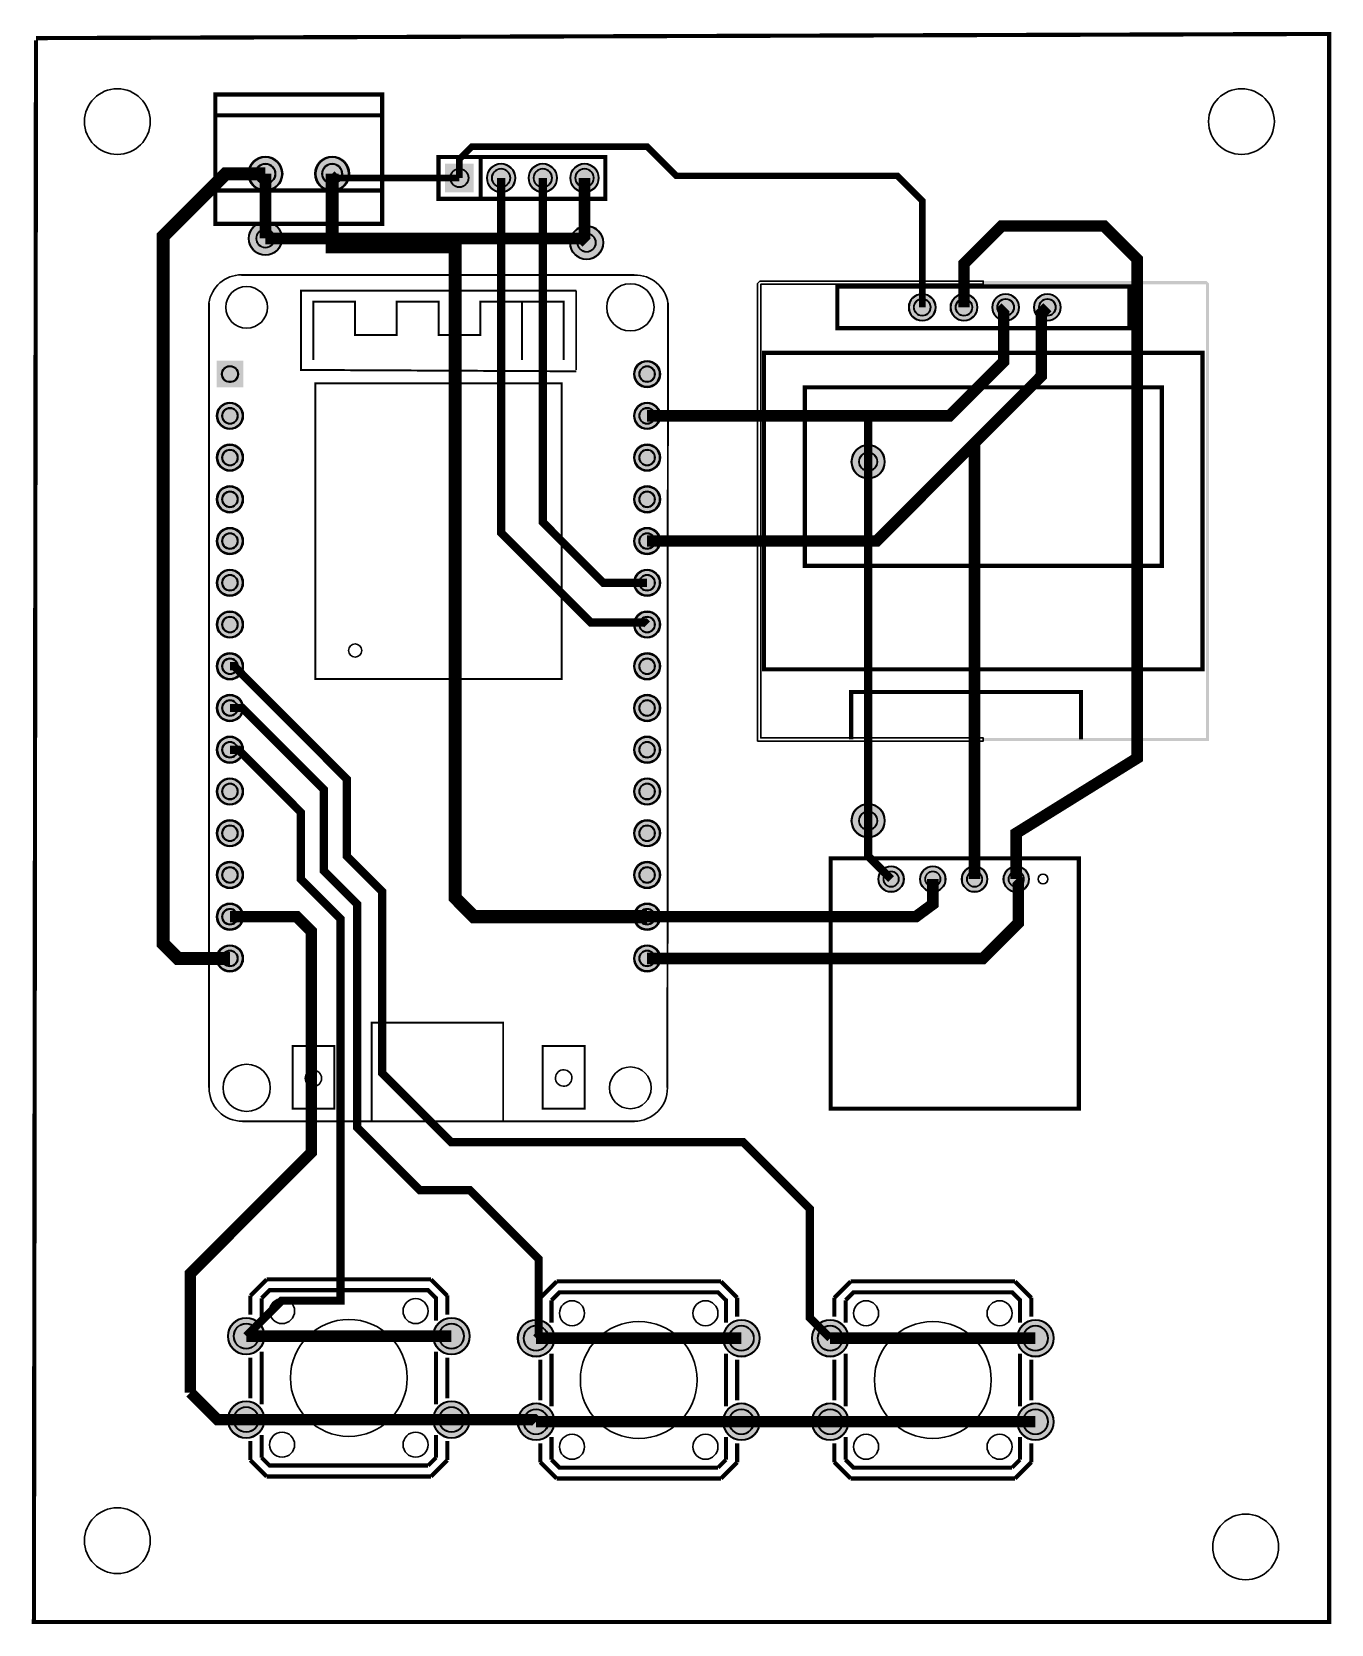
# Model space of a CAD drawing. Header units: millimetres. Extents: x -2.7 to 76.5, y 5.1 to 102.
import ezdxf

# ---------------------------------------------------------------- set-up
doc = ezdxf.new("R2010")
doc.units = ezdxf.units.MM
for name, color, linetype, true_color in [('BoardOutLine', 7, 'Continuous', 0xff00ff), ('BottomLayer', 7, 'Continuous', 0x0000ff), ('BottomSilkLayer', 7, 'Continuous', 0x66cc33), ('BottomSolderMaskLayer', 7, 'Continuous', 0xaa00ff), ('Document', 7, 'Continuous', 0xffffff), ('Multi-Layer', 7, 'Continuous', 0xc0c0c0), ('TopLayer', 7, 'Continuous', 0xff0000), ('TopSilkLayer', 7, 'Continuous', 0xffcc00), ('TopSolderMaskLayer', 7, 'Continuous', 0x800080)]:
    doc.layers.add(name, color=color, linetype=linetype, true_color=true_color)

msp = doc.modelspace()

# ---------------------------------------------------------------- hatches: boundary and pattern name
at = {"layer": 'BottomSolderMaskLayer'}
for points in [[(10.506, 93.345, 1), (12.608, 93.345, 1)], [(14.57, 93.345, 1), (16.672, 93.345, 1)], [(22.493, 93.967), (24.243, 93.967), (24.243, 92.216), (22.493, 92.216)], [(25.033, 93.091, 1), (26.783, 93.091, 1)], [(27.573, 93.091, 1), (29.323, 93.091, 1)], [(30.113, 93.091, 1), (31.863, 93.091, 1)], [(10.532, 89.408, 1), (12.582, 89.408, 1)], [(30.09, 89.154, 1), (32.14, 89.154, 1)], [(50.727, 85.217, 1), (52.378, 85.217, 1)], [(53.267, 85.217, 1), (54.918, 85.217, 1)], [(55.807, 85.217, 1), (57.458, 85.217, 1)], [(58.347, 85.217, 1), (59.998, 85.217, 1)], [(8.585, 81.966), (10.211, 81.966), (10.211, 80.341), (8.585, 80.341)], [(33.985, 81.153, 1), (35.611, 81.153, 1)], [(8.585, 78.613, 1), (10.211, 78.613, 1)], [(33.985, 78.613, 1), (35.611, 78.613, 1)], [(8.585, 76.073, 1), (10.211, 76.073, 1)], [(33.985, 76.073, 1), (35.611, 76.073, 1)], [(47.235, 75.819, 1), (49.285, 75.819, 1)], [(8.585, 73.533, 1), (10.211, 73.533, 1)], [(33.985, 73.533, 1), (35.611, 73.533, 1)], [(8.585, 70.993, 1), (10.211, 70.993, 1)], [(33.985, 70.993, 1), (35.611, 70.993, 1)], [(8.585, 68.453, 1), (10.211, 68.453, 1)], [(33.985, 68.453, 1), (35.611, 68.453, 1)], [(8.585, 65.913, 1), (10.211, 65.913, 1)], [(33.985, 65.913, 1), (35.611, 65.913, 1)], [(8.585, 63.373, 1), (10.211, 63.373, 1)], [(33.985, 63.373, 1), (35.611, 63.373, 1)], [(8.585, 60.833, 1), (10.211, 60.833, 1)], [(33.985, 60.833, 1), (35.611, 60.833, 1)], [(8.585, 58.293, 1), (10.211, 58.293, 1)], [(33.985, 58.293, 1), (35.611, 58.293, 1)], [(8.585, 55.753, 1), (10.211, 55.753, 1)], [(33.985, 55.753, 1), (35.611, 55.753, 1)], [(47.235, 53.975, 1), (49.285, 53.975, 1)], [(8.585, 53.213, 1), (10.211, 53.213, 1)], [(33.985, 53.213, 1), (35.611, 53.213, 1)], [(8.585, 50.673, 1), (10.211, 50.673, 1)], [(33.985, 50.673, 1), (35.611, 50.673, 1)], [(48.87, 50.419, 1), (50.445, 50.419, 1)], [(51.41, 50.419, 1), (52.985, 50.419, 1)], [(53.95, 50.419, 1), (55.525, 50.419, 1)], [(56.49, 50.419, 1), (58.065, 50.419, 1)], [(8.585, 48.133, 1), (10.211, 48.133, 1)], [(33.985, 48.133, 1), (35.611, 48.133, 1)], [(8.585, 45.593, 1), (10.211, 45.593, 1)], [(33.985, 45.593, 1), (35.611, 45.593, 1)], [(9.261, 22.606, 1), (11.511, 22.606, 1)], [(21.763, 22.606, 1), (24.013, 22.606, 1)], [(26.914, 22.479, 1), (29.165, 22.479, 1)], [(39.416, 22.479, 1), (41.666, 22.479, 1)], [(44.821, 22.479, 1), (47.072, 22.479, 1)], [(57.323, 22.479, 1), (59.573, 22.479, 1)], [(9.261, 17.526, 1), (11.511, 17.526, 1)], [(21.763, 17.526, 1), (24.013, 17.526, 1)], [(26.914, 17.399, 1), (29.165, 17.399, 1)], [(39.416, 17.399, 1), (41.666, 17.399, 1)], [(44.821, 17.399, 1), (47.072, 17.399, 1)], [(57.323, 17.399, 1), (59.573, 17.399, 1)]]:
    msp.add_hatch(color=256, dxfattribs=at).paths.add_polyline_path(points)
at = {"layer": 'Document'}
msp.add_hatch(color=256, dxfattribs=at).paths.add_polyline_path([(69.022, 86.667), (69.022, 58.817), (55.272, 58.817), (55.272, 59.017), (68.822, 59.017), (68.822, 86.617), (55.272, 86.617), (55.272, 86.817), (68.872, 86.817), (69.022, 86.667), (69.022, 86.667)])
at = {"layer": 'Multi-Layer'}
for points in [[(10.557, 93.345, 1), (12.557, 93.345, 1)], [(14.621, 93.345, 1), (16.621, 93.345, 1)], [(22.518, 93.941), (24.218, 93.941), (24.218, 92.241), (22.518, 92.241)], [(25.058, 93.091, 1), (26.758, 93.091, 1)], [(27.598, 93.091, 1), (29.298, 93.091, 1)], [(30.138, 93.091, 1), (31.838, 93.091, 1)], [(50.752, 85.217, 1), (52.352, 85.217, 1)], [(53.292, 85.217, 1), (54.892, 85.217, 1)], [(55.832, 85.217, 1), (57.432, 85.217, 1)], [(58.372, 85.217, 1), (59.972, 85.217, 1)], [(8.636, 81.915), (10.16, 81.915), (10.16, 80.391), (8.636, 80.391)], [(34.036, 81.153, 1), (35.56, 81.153, 1)], [(8.636, 78.613, 1), (10.16, 78.613, 1)], [(34.036, 78.613, 1), (35.56, 78.613, 1)], [(8.636, 76.073, 1), (10.16, 76.073, 1)], [(34.036, 76.073, 1), (35.56, 76.073, 1)], [(8.636, 73.533, 1), (10.16, 73.533, 1)], [(34.036, 73.533, 1), (35.56, 73.533, 1)], [(8.636, 70.993, 1), (10.16, 70.993, 1)], [(34.036, 70.993, 1), (35.56, 70.993, 1)], [(8.636, 68.453, 1), (10.16, 68.453, 1)], [(34.036, 68.453, 1), (35.56, 68.453, 1)], [(8.636, 65.913, 1), (10.16, 65.913, 1)], [(34.036, 65.913, 1), (35.56, 65.913, 1)], [(8.636, 63.373, 1), (10.16, 63.373, 1)], [(34.036, 63.373, 1), (35.56, 63.373, 1)], [(8.636, 60.833, 1), (10.16, 60.833, 1)], [(34.036, 60.833, 1), (35.56, 60.833, 1)], [(8.636, 58.293, 1), (10.16, 58.293, 1)], [(34.036, 58.293, 1), (35.56, 58.293, 1)], [(8.636, 55.753, 1), (10.16, 55.753, 1)], [(34.036, 55.753, 1), (35.56, 55.753, 1)], [(8.636, 53.213, 1), (10.16, 53.213, 1)], [(34.036, 53.213, 1), (35.56, 53.213, 1)], [(8.636, 50.673, 1), (10.16, 50.673, 1)], [(34.036, 50.673, 1), (35.56, 50.673, 1)], [(48.895, 50.419, 1), (50.419, 50.419, 1)], [(51.435, 50.419, 1), (52.959, 50.419, 1)], [(53.975, 50.419, 1), (55.499, 50.419, 1)], [(56.515, 50.419, 1), (58.039, 50.419, 1)], [(8.636, 48.133, 1), (10.16, 48.133, 1)], [(34.036, 48.133, 1), (35.56, 48.133, 1)], [(8.636, 45.593, 1), (10.16, 45.593, 1)], [(34.036, 45.593, 1), (35.56, 45.593, 1)], [(9.286, 22.606, 1), (11.486, 22.606, 1)], [(21.788, 22.606, 1), (23.988, 22.606, 1)], [(26.939, 22.479, 1), (29.139, 22.479, 1)], [(39.441, 22.479, 1), (41.641, 22.479, 1)], [(44.846, 22.479, 1), (47.046, 22.479, 1)], [(57.348, 22.479, 1), (59.548, 22.479, 1)], [(9.286, 17.526, 1), (11.486, 17.526, 1)], [(21.788, 17.526, 1), (23.988, 17.526, 1)], [(26.939, 17.399, 1), (29.139, 17.399, 1)], [(39.441, 17.399, 1), (41.641, 17.399, 1)], [(44.846, 17.399, 1), (47.046, 17.399, 1)], [(57.348, 17.399, 1), (59.548, 17.399, 1)]]:
    msp.add_hatch(color=256, dxfattribs=at).paths.add_polyline_path(points)
at = {"layer": 'TopSolderMaskLayer'}
for points in [[(10.506, 93.345, 1), (12.608, 93.345, 1)], [(14.57, 93.345, 1), (16.672, 93.345, 1)], [(22.493, 93.967), (24.243, 93.967), (24.243, 92.216), (22.493, 92.216)], [(25.033, 93.091, 1), (26.783, 93.091, 1)], [(27.573, 93.091, 1), (29.323, 93.091, 1)], [(30.113, 93.091, 1), (31.863, 93.091, 1)], [(10.532, 89.408, 1), (12.582, 89.408, 1)], [(30.09, 89.154, 1), (32.14, 89.154, 1)], [(50.727, 85.217, 1), (52.378, 85.217, 1)], [(53.267, 85.217, 1), (54.918, 85.217, 1)], [(55.807, 85.217, 1), (57.458, 85.217, 1)], [(58.347, 85.217, 1), (59.998, 85.217, 1)], [(8.585, 81.966), (10.211, 81.966), (10.211, 80.341), (8.585, 80.341)], [(33.985, 81.153, 1), (35.611, 81.153, 1)], [(8.585, 78.613, 1), (10.211, 78.613, 1)], [(33.985, 78.613, 1), (35.611, 78.613, 1)], [(8.585, 76.073, 1), (10.211, 76.073, 1)], [(33.985, 76.073, 1), (35.611, 76.073, 1)], [(47.235, 75.819, 1), (49.285, 75.819, 1)], [(8.585, 73.533, 1), (10.211, 73.533, 1)], [(33.985, 73.533, 1), (35.611, 73.533, 1)], [(8.585, 70.993, 1), (10.211, 70.993, 1)], [(33.985, 70.993, 1), (35.611, 70.993, 1)], [(8.585, 68.453, 1), (10.211, 68.453, 1)], [(33.985, 68.453, 1), (35.611, 68.453, 1)], [(8.585, 65.913, 1), (10.211, 65.913, 1)], [(33.985, 65.913, 1), (35.611, 65.913, 1)], [(8.585, 63.373, 1), (10.211, 63.373, 1)], [(33.985, 63.373, 1), (35.611, 63.373, 1)], [(8.585, 60.833, 1), (10.211, 60.833, 1)], [(33.985, 60.833, 1), (35.611, 60.833, 1)], [(8.585, 58.293, 1), (10.211, 58.293, 1)], [(33.985, 58.293, 1), (35.611, 58.293, 1)], [(8.585, 55.753, 1), (10.211, 55.753, 1)], [(33.985, 55.753, 1), (35.611, 55.753, 1)], [(47.235, 53.975, 1), (49.285, 53.975, 1)], [(8.585, 53.213, 1), (10.211, 53.213, 1)], [(33.985, 53.213, 1), (35.611, 53.213, 1)], [(8.585, 50.673, 1), (10.211, 50.673, 1)], [(33.985, 50.673, 1), (35.611, 50.673, 1)], [(48.87, 50.419, 1), (50.445, 50.419, 1)], [(51.41, 50.419, 1), (52.985, 50.419, 1)], [(53.95, 50.419, 1), (55.525, 50.419, 1)], [(56.49, 50.419, 1), (58.065, 50.419, 1)], [(8.585, 48.133, 1), (10.211, 48.133, 1)], [(33.985, 48.133, 1), (35.611, 48.133, 1)], [(8.585, 45.593, 1), (10.211, 45.593, 1)], [(33.985, 45.593, 1), (35.611, 45.593, 1)], [(9.261, 22.606, 1), (11.511, 22.606, 1)], [(21.763, 22.606, 1), (24.013, 22.606, 1)], [(26.914, 22.479, 1), (29.165, 22.479, 1)], [(39.416, 22.479, 1), (41.666, 22.479, 1)], [(44.821, 22.479, 1), (47.072, 22.479, 1)], [(57.323, 22.479, 1), (59.573, 22.479, 1)], [(9.261, 17.526, 1), (11.511, 17.526, 1)], [(21.763, 17.526, 1), (24.013, 17.526, 1)], [(26.914, 17.399, 1), (29.165, 17.399, 1)], [(39.416, 17.399, 1), (41.666, 17.399, 1)], [(44.821, 17.399, 1), (47.072, 17.399, 1)], [(57.323, 17.399, 1), (59.573, 17.399, 1)]]:
    msp.add_hatch(color=256, dxfattribs=at).paths.add_polyline_path(points)

# ---------------------------------------------------------------- linework, layer by layer
at = {"layer": 'BoardOutLine', "const_width": 0.254}
msp.add_lwpolyline([(-2.413, 101.6), (76.327, 101.854), (76.327, 101.727), (76.327, 5.207), (-2.54, 5.207), (-2.413, 101.473)], dxfattribs=at)
at = {"layer": 'BottomLayer'}
for points, const_width in [([(51.552, 85.217), (51.552, 91.704), (50.038, 93.218), (36.576, 93.218), (34.798, 94.996), (24.13, 94.996), (23.368, 94.234), (23.368, 93.091)], 0.4), ([(11.557, 93.345), (9.144, 93.345), (5.334, 89.535), (5.334, 46.482), (6.223, 45.593), (9.398, 45.593)], 0.8), ([(11.557, 93.345), (11.557, 89.408)], 0.7), ([(15.621, 93.345), (15.621, 88.9), (23.114, 88.9), (23.114, 49.276), (24.257, 48.133), (34.798, 48.133)], 0.8), ([(15.621, 93.345), (15.875, 93.091), (23.368, 93.091)], 0.4), ([(25.908, 93.091), (25.908, 71.501), (31.369, 66.04), (34.671, 66.04), (34.798, 65.913)], 0.5), ([(28.448, 93.091), (28.448, 72.136), (32.131, 68.453), (34.798, 68.453)], 0.5), ([(30.988, 93.091), (30.988, 89.281), (31.115, 89.154)], 0.7), ([(54.092, 85.217), (54.092, 87.874), (56.388, 90.17), (62.611, 90.17), (64.643, 88.138), (64.643, 57.785), (57.277, 53.213), (57.277, 50.419)], 0.7), ([(34.798, 78.613), (53.213, 78.613), (56.515, 81.915), (56.515, 85.1), (56.632, 85.217)], 0.7), ([(34.798, 70.993), (48.768, 70.993), (58.801, 81.026), (58.801, 84.846), (59.172, 85.217)], 0.7), ([(48.26, 75.819), (48.26, 78.613)], 0.5), ([(54.737, 50.419), (54.737, 77.003)], 0.7), ([(9.398, 63.373), (9.652, 63.373), (16.51, 56.515), (16.51, 51.816), (18.669, 49.657), (18.669, 38.608), (22.86, 34.417), (40.64, 34.417), (44.704, 30.353), (44.704, 23.721), (45.946, 22.479)], 0.5), ([(9.398, 60.833), (10.16, 60.833), (15.113, 55.88), (15.113, 50.927), (17.145, 48.895), (17.145, 35.306), (20.955, 31.496), (24.003, 31.496), (28.194, 27.305), (28.194, 22.634), (28.039, 22.479)], 0.5), ([(9.398, 58.293), (9.906, 58.293), (13.716, 54.483), (13.716, 50.419), (16.129, 48.006), (16.129, 24.765), (12.545, 24.765), (10.386, 22.606)], 0.5), ([(48.26, 53.975), (48.26, 51.816), (49.657, 50.419)], 0.5), ([(34.798, 48.133), (51.166, 48.133), (52.197, 48.895), (52.197, 50.419)], 0.7), ([(34.798, 45.593), (55.245, 45.593), (57.404, 47.752), (57.404, 50.292), (57.277, 50.419)], 0.7), ([(9.398, 48.133), (13.462, 48.133), (14.351, 47.244), (14.351, 33.782), (6.985, 26.416), (6.985, 19.177)], 0.7), ([(22.888, 22.606), (10.386, 22.606)], 0.7), ([(40.541, 22.479), (28.039, 22.479)], 0.7), ([(58.448, 22.479), (45.946, 22.479)], 0.7), ([(10.386, 17.526), (8.636, 17.526), (6.985, 19.177)], 0.7), ([(10.386, 17.526), (22.888, 17.526)], 0.7), ([(22.888, 17.526), (27.912, 17.526), (28.039, 17.399)], 0.7), ([(28.039, 17.399), (40.541, 17.399)], 0.7), ([(40.541, 17.399), (45.946, 17.399)], 0.7), ([(45.946, 17.399), (58.448, 17.399)], 0.7)]:
    msp.add_lwpolyline(points, dxfattribs=dict(at, const_width=const_width))
at = {"layer": 'BottomSilkLayer'}
msp.add_circle((58.907, 50.427), 0.302, dxfattribs=at)
at = {"layer": 'BottomSolderMaskLayer'}
for points in [[(51.555, 85.733), (51.55, 85.733)], [(54.095, 85.733), (54.09, 85.733)], [(56.635, 85.733), (56.63, 85.733)], [(59.175, 85.733), (59.17, 85.733)], [(51.555, 84.701), (51.55, 84.701)], [(54.095, 84.701), (54.09, 84.701)], [(56.635, 84.701), (56.63, 84.701)], [(59.175, 84.701), (59.17, 84.701)], [(9.422, 81.641), (9.373, 81.641)], [(9.422, 80.666), (9.373, 80.666)]]:
    msp.add_lwpolyline(points, close=True, dxfattribs=at)
for centre, radius in [((11.557, 93.345), 1.051), ((15.621, 93.345), 1.051), ((11.557, 93.345), 0.62), ((15.621, 93.345), 0.62), ((23.368, 93.091), 0.566), ((25.908, 93.091), 0.875), ((25.908, 93.091), 0.566), ((28.448, 93.091), 0.875), ((28.448, 93.091), 0.566), ((30.988, 93.091), 0.875), ((30.988, 93.091), 0.566), ((11.557, 89.408), 1.025), ((31.115, 89.154), 1.025), ((11.557, 89.408), 0.564), ((31.115, 89.154), 0.564), ((51.552, 85.217), 0.825), ((54.092, 85.217), 0.825), ((56.632, 85.217), 0.825), ((59.172, 85.217), 0.825), ((34.798, 81.153), 0.813), ((34.798, 81.153), 0.488), ((9.398, 78.613), 0.813), ((9.398, 78.613), 0.488), ((34.798, 78.613), 0.813), ((34.798, 78.613), 0.488), ((9.398, 76.073), 0.813), ((9.398, 76.073), 0.488), ((34.798, 76.073), 0.813), ((34.798, 76.073), 0.488), ((48.26, 75.819), 1.025), ((48.26, 75.819), 0.564), ((9.398, 73.533), 0.813), ((9.398, 73.533), 0.488), ((34.798, 73.533), 0.813), ((34.798, 73.533), 0.488), ((9.398, 70.993), 0.813), ((34.798, 70.993), 0.813), ((9.398, 70.993), 0.488), ((34.798, 70.993), 0.488), ((9.398, 68.453), 0.813), ((9.398, 68.453), 0.488), ((34.798, 68.453), 0.813), ((34.798, 68.453), 0.488), ((9.398, 65.913), 0.813), ((9.398, 65.913), 0.488), ((34.798, 65.913), 0.813), ((34.798, 65.913), 0.488), ((9.398, 63.373), 0.813), ((34.798, 63.373), 0.813), ((9.398, 63.373), 0.488), ((34.798, 63.373), 0.488), ((9.398, 60.833), 0.813), ((9.398, 60.833), 0.488), ((34.798, 60.833), 0.813), ((34.798, 60.833), 0.488), ((9.398, 58.293), 0.813), ((9.398, 58.293), 0.488), ((34.798, 58.293), 0.813), ((34.798, 58.293), 0.488), ((9.398, 55.753), 0.813), ((9.398, 55.753), 0.488), ((34.798, 55.753), 0.813), ((34.798, 55.753), 0.488), ((48.26, 53.975), 1.025), ((48.26, 53.975), 0.564), ((9.398, 53.213), 0.813), ((9.398, 53.213), 0.488), ((34.798, 53.213), 0.813), ((34.798, 53.213), 0.488), ((9.398, 50.673), 0.813), ((34.798, 50.673), 0.813), ((9.398, 50.673), 0.488), ((34.798, 50.673), 0.488), ((49.657, 50.419), 0.787), ((49.657, 50.419), 0.472), ((52.197, 50.419), 0.787), ((52.197, 50.419), 0.472), ((54.737, 50.419), 0.787), ((54.737, 50.419), 0.472), ((57.277, 50.419), 0.787), ((57.277, 50.419), 0.472), ((9.398, 48.133), 0.813), ((9.398, 48.133), 0.488), ((34.798, 48.133), 0.813), ((34.798, 48.133), 0.488), ((9.398, 45.593), 0.813), ((9.398, 45.593), 0.488), ((34.798, 45.593), 0.813), ((34.798, 45.593), 0.488), ((10.386, 22.606), 1.125), ((10.386, 22.606), 0.767), ((22.888, 22.606), 1.125), ((22.888, 22.606), 0.767), ((28.039, 22.479), 1.125), ((40.541, 22.479), 1.125), ((45.946, 22.479), 1.125), ((58.448, 22.479), 1.125), ((28.039, 22.479), 0.767), ((40.541, 22.479), 0.767), ((45.946, 22.479), 0.767), ((58.448, 22.479), 0.767), ((10.386, 17.526), 1.125), ((22.888, 17.526), 1.125), ((28.039, 17.399), 1.125), ((40.541, 17.399), 1.125), ((45.946, 17.399), 1.125), ((58.448, 17.399), 1.125), ((10.386, 17.526), 0.767), ((22.888, 17.526), 0.767), ((28.039, 17.399), 0.767), ((40.541, 17.399), 0.767), ((45.946, 17.399), 0.767), ((58.448, 17.399), 0.767)]:
    msp.add_circle(centre, radius, dxfattribs=at)
for centre, radius, start, end in [((51.55, 85.217), 0.516, 90, 270), ((51.555, 85.217), 0.516, 270, 90), ((54.09, 85.217), 0.516, 90, 270), ((54.095, 85.217), 0.516, 270, 90), ((56.63, 85.217), 0.516, 90, 270), ((56.635, 85.217), 0.516, 270, 90), ((59.17, 85.217), 0.516, 90, 270), ((59.175, 85.217), 0.516, 270, 90), ((9.373, 81.153), 0.488, 90, 270), ((9.422, 81.153), 0.488, 270, 90)]:
    msp.add_arc(centre, radius, start, end, dxfattribs=at)
at = {"layer": 'Document'}
msp.add_lwpolyline([(41.522, 86.667), (41.522, 58.817), (55.272, 58.817), (55.272, 59.017), (41.722, 59.017), (41.722, 86.617), (55.272, 86.617), (55.272, 86.817), (41.672, 86.817), (41.522, 86.667), (41.522, 86.667)], close=True, dxfattribs=at)
at = {"layer": 'Document', "const_width": 0.254}
for points in [[(41.922, 82.447), (68.622, 82.447), (68.622, 63.187), (41.922, 63.187), (41.922, 82.447)], [(44.402, 80.347), (66.142, 80.347), (66.142, 69.482), (44.402, 69.482), (44.402, 80.347)]]:
    msp.add_lwpolyline(points, close=True, dxfattribs=at)
msp.add_lwpolyline([(47.222, 58.917), (47.222, 61.807), (61.222, 61.807), (61.222, 58.917)], dxfattribs=at)
at = {"layer": 'Multi-Layer'}
for points in [[(51.555, 85.717), (51.55, 85.717)], [(54.095, 85.717), (54.09, 85.717)], [(56.635, 85.717), (56.63, 85.717)], [(59.175, 85.717), (59.17, 85.717)], [(51.555, 84.717), (51.55, 84.717)], [(54.095, 84.717), (54.09, 84.717)], [(56.635, 84.717), (56.63, 84.717)], [(59.175, 84.717), (59.17, 84.717)], [(9.421, 81.611), (9.375, 81.611)], [(9.421, 80.696), (9.375, 80.696)]]:
    msp.add_lwpolyline(points, close=True, dxfattribs=at)
for centre, radius in [((2.54, 96.52), 2), ((70.993, 96.52), 2), ((11.557, 93.345), 1), ((15.621, 93.345), 1), ((11.557, 93.345), 0.59), ((15.621, 93.345), 0.59), ((23.368, 93.091), 0.55), ((25.908, 93.091), 0.85), ((25.908, 93.091), 0.55), ((28.448, 93.091), 0.85), ((28.448, 93.091), 0.55), ((30.988, 93.091), 0.85), ((30.988, 93.091), 0.55), ((11.557, 89.408), 1), ((31.115, 89.154), 1), ((11.557, 89.408), 0.55), ((31.115, 89.154), 0.55), ((51.552, 85.217), 0.8), ((54.092, 85.217), 0.8), ((56.632, 85.217), 0.8), ((59.172, 85.217), 0.8), ((34.798, 81.153), 0.762), ((34.798, 81.153), 0.457), ((9.398, 78.613), 0.762), ((9.398, 78.613), 0.457), ((34.798, 78.613), 0.762), ((34.798, 78.613), 0.457), ((9.398, 76.073), 0.762), ((34.798, 76.073), 0.762), ((48.26, 75.819), 1), ((9.398, 76.073), 0.457), ((34.798, 76.073), 0.457), ((48.26, 75.819), 0.55), ((9.398, 73.533), 0.762), ((9.398, 73.533), 0.457), ((34.798, 73.533), 0.762), ((34.798, 73.533), 0.457), ((9.398, 70.993), 0.762), ((34.798, 70.993), 0.762), ((9.398, 70.993), 0.457), ((34.798, 70.993), 0.457), ((9.398, 68.453), 0.762), ((9.398, 68.453), 0.457), ((34.798, 68.453), 0.762), ((34.798, 68.453), 0.457), ((9.398, 65.913), 0.762), ((9.398, 65.913), 0.457), ((34.798, 65.913), 0.762), ((34.798, 65.913), 0.457), ((9.398, 63.373), 0.762), ((34.798, 63.373), 0.762), ((9.398, 63.373), 0.457), ((34.798, 63.373), 0.457), ((9.398, 60.833), 0.762), ((9.398, 60.833), 0.457), ((34.798, 60.833), 0.762), ((34.798, 60.833), 0.457), ((9.398, 58.293), 0.762), ((9.398, 58.293), 0.457), ((34.798, 58.293), 0.762), ((34.798, 58.293), 0.457), ((9.398, 55.753), 0.762), ((9.398, 55.753), 0.457), ((34.798, 55.753), 0.762), ((34.798, 55.753), 0.457), ((48.26, 53.975), 1), ((48.26, 53.975), 0.55), ((9.398, 53.213), 0.762), ((9.398, 53.213), 0.457), ((34.798, 53.213), 0.762), ((34.798, 53.213), 0.457), ((9.398, 50.673), 0.762), ((34.798, 50.673), 0.762), ((9.398, 50.673), 0.457), ((34.798, 50.673), 0.457), ((49.657, 50.419), 0.762), ((49.657, 50.419), 0.457), ((52.197, 50.419), 0.762), ((52.197, 50.419), 0.457), ((54.737, 50.419), 0.762), ((54.737, 50.419), 0.457), ((57.277, 50.419), 0.762), ((57.277, 50.419), 0.457), ((9.398, 48.133), 0.762), ((9.398, 48.133), 0.457), ((34.798, 48.133), 0.762), ((34.798, 48.133), 0.457), ((9.398, 45.593), 0.762), ((9.398, 45.593), 0.457), ((34.798, 45.593), 0.762), ((34.798, 45.593), 0.457), ((10.386, 22.606), 1.1), ((10.386, 22.606), 0.75), ((22.888, 22.606), 1.1), ((22.888, 22.606), 0.75), ((28.039, 22.479), 1.1), ((40.541, 22.479), 1.1), ((45.946, 22.479), 1.1), ((58.448, 22.479), 1.1), ((28.039, 22.479), 0.75), ((40.541, 22.479), 0.75), ((45.946, 22.479), 0.75), ((58.448, 22.479), 0.75), ((10.386, 17.526), 1.1), ((22.888, 17.526), 1.1), ((28.039, 17.399), 1.1), ((40.541, 17.399), 1.1), ((45.946, 17.399), 1.1), ((58.448, 17.399), 1.1), ((10.386, 17.526), 0.75), ((22.888, 17.526), 0.75), ((28.039, 17.399), 0.75), ((40.541, 17.399), 0.75), ((45.946, 17.399), 0.75), ((58.448, 17.399), 0.75), ((2.54, 10.16), 2), ((71.247, 9.779), 2)]:
    msp.add_circle(centre, radius, dxfattribs=at)
for centre, radius, start, end in [((51.55, 85.217), 0.5, 90, 270), ((51.555, 85.217), 0.5, 270, 90), ((54.09, 85.217), 0.5, 90, 270), ((54.095, 85.217), 0.5, 270, 90), ((56.63, 85.217), 0.5, 90, 270), ((56.635, 85.217), 0.5, 270, 90), ((59.17, 85.217), 0.5, 90, 270), ((59.175, 85.217), 0.5, 270, 90), ((9.375, 81.153), 0.457, 90, 270), ((9.421, 81.153), 0.457, 270, 90)]:
    msp.add_arc(centre, radius, start, end, dxfattribs=at)
at = {"layer": 'TopLayer'}
for points, const_width in [([(11.557, 89.408), (30.861, 89.408), (31.115, 89.154)], 0.7), ([(48.26, 53.975), (48.26, 75.819)], 0.5)]:
    msp.add_lwpolyline(points, dxfattribs=dict(at, const_width=const_width))
at = {"layer": 'TopSilkLayer'}
for points, const_width in [([(18.669, 98.171), (8.509, 98.171), (8.509, 90.297), (18.669, 90.297), (18.669, 98.171)], 0.254), ([(24.662, 94.361), (32.258, 94.361), (32.258, 91.821), (22.098, 91.821), (22.098, 94.361), (24.662, 94.361)], 0.254), ([(46.382, 86.487), (46.382, 83.947), (64.162, 83.947), (64.162, 86.487), (46.382, 86.487)], 0.254), ([(29.598, 80.599), (29.598, 62.599), (14.598, 62.599), (14.598, 80.599), (29.598, 80.599)], 0.12), ([(61.087, 36.449), (45.974, 36.449), (45.974, 51.689), (61.087, 51.689), (61.087, 36.449)], 0.254), ([(13.208, 36.449), (13.208, 40.259), (15.748, 40.259), (15.748, 36.449), (13.208, 36.449)], 0.12), ([(30.988, 40.259), (30.988, 36.449), (28.448, 36.449), (28.448, 40.259), (30.988, 40.259)], 0.12)]:
    msp.add_lwpolyline(points, close=True, dxfattribs=dict(at, const_width=const_width))
for points, const_width in [([(8.509, 96.901), (18.669, 96.901)], 0.254), ([(24.662, 94.361), (24.662, 91.821)], 0.254), ([(8.509, 92.329), (18.669, 92.329)], 0.254), ([(10.098, 87.193), (34.03, 87.176)], 0.12), ([(30.48, 81.323), (13.716, 81.407), (13.716, 86.233), (30.48, 86.233)], 0.12), ([(30.48, 86.233), (30.48, 81.407)], 0.12), ([(8.118, 85.473), (8.128, 37.719)], 0.12), ([(14.478, 82.011), (14.478, 85.567), (17.018, 85.567), (17.018, 83.535), (19.558, 83.535), (19.558, 85.567), (22.098, 85.567), (22.098, 83.535), (24.638, 83.535), (24.638, 85.567), (29.718, 85.567), (29.718, 82.011)], 0.12), ([(27.178, 85.567), (27.178, 82.011)], 0.12), ([(36.036, 37.719), (36.068, 85.471)], 0.12), ([(18.034, 35.687), (18.034, 41.687), (26.034, 41.687), (26.034, 35.687)], 0.12), ([(10.16, 35.687), (34.036, 35.687)], 0.12), ([(10.643, 25.07), (11.633, 26.06)], 0.254), ([(11.637, 26.066), (21.637, 26.066)], 0.254), ([(22.631, 25.07), (21.641, 26.06)], 0.254), ([(10.643, 23.912), (10.643, 25.07)], 0.254), ([(11.328, 24.917), (11.811, 25.4), (21.463, 25.4), (21.946, 24.917)], 0.254), ([(22.631, 23.912), (22.631, 25.083)], 0.254), ([(28.296, 24.943), (29.286, 25.933)], 0.254), ([(28.981, 24.79), (29.464, 25.273), (39.116, 25.273), (39.599, 24.79)], 0.254), ([(29.29, 25.939), (39.29, 25.939)], 0.254), ([(40.284, 24.943), (39.294, 25.933)], 0.254), ([(46.203, 24.943), (47.193, 25.933)], 0.254), ([(46.888, 24.79), (47.371, 25.273), (57.023, 25.273), (57.506, 24.79)], 0.254), ([(47.197, 25.939), (57.197, 25.939)], 0.254), ([(58.192, 24.943), (57.201, 25.933)], 0.254), ([(11.328, 23.545), (11.328, 24.917)], 0.254), ([(21.946, 23.545), (21.946, 25.007)], 0.254), ([(28.296, 23.785), (28.296, 24.943)], 0.254), ([(28.981, 23.418), (28.981, 24.79)], 0.254), ([(39.599, 23.418), (39.599, 24.88)], 0.254), ([(40.284, 23.785), (40.284, 24.956)], 0.254), ([(46.203, 23.785), (46.203, 24.943)], 0.254), ([(46.888, 23.418), (46.888, 24.79)], 0.254), ([(57.506, 23.418), (57.506, 24.88)], 0.254), ([(58.192, 23.785), (58.192, 24.956)], 0.254), ([(10.643, 18.832), (10.643, 21.3)], 0.254), ([(11.328, 18.465), (11.328, 21.667)], 0.254), ([(21.946, 18.465), (21.946, 21.667)], 0.254), ([(22.631, 18.832), (22.631, 21.3)], 0.254), ([(28.981, 18.338), (28.981, 21.54)], 0.254), ([(39.599, 18.338), (39.599, 21.54)], 0.254), ([(46.888, 18.338), (46.888, 21.54)], 0.254), ([(57.506, 18.338), (57.506, 21.54)], 0.254), ([(28.296, 18.705), (28.296, 21.173)], 0.254), ([(40.284, 18.705), (40.284, 21.173)], 0.254), ([(46.203, 18.705), (46.203, 21.173)], 0.254), ([(58.192, 18.705), (58.192, 21.173)], 0.254), ([(11.328, 15.215), (11.328, 16.587)], 0.254), ([(21.946, 15.215), (21.946, 16.587)], 0.254), ([(28.981, 15.088), (28.981, 16.46)], 0.254), ([(39.599, 15.088), (39.599, 16.46)], 0.254), ([(46.888, 15.088), (46.888, 16.46)], 0.254), ([(57.506, 15.088), (57.506, 16.46)], 0.254), ([(10.643, 15.062), (10.643, 16.22)], 0.254), ([(22.631, 15.062), (22.631, 16.22)], 0.254), ([(28.296, 14.935), (28.296, 16.093)], 0.254), ([(40.284, 14.935), (40.284, 16.093)], 0.254), ([(46.203, 14.935), (46.203, 16.093)], 0.254), ([(58.192, 14.935), (58.192, 16.093)], 0.254), ([(11.633, 14.072), (10.643, 15.062)], 0.254), ([(21.463, 14.732), (11.811, 14.732), (11.328, 15.215)], 0.254), ([(21.946, 15.215), (21.463, 14.732)], 0.254), ([(21.641, 14.072), (22.631, 15.062)], 0.254), ([(29.286, 13.945), (28.296, 14.935)], 0.254), ([(39.116, 14.605), (29.464, 14.605), (28.981, 15.088)], 0.254), ([(39.599, 15.088), (39.116, 14.605)], 0.254), ([(39.294, 13.945), (40.284, 14.935)], 0.254), ([(47.193, 13.945), (46.203, 14.935)], 0.254), ([(57.023, 14.605), (47.371, 14.605), (46.888, 15.088)], 0.254), ([(57.506, 15.088), (57.023, 14.605)], 0.254), ([(57.201, 13.945), (58.192, 14.935)], 0.254), ([(21.637, 14.066), (11.637, 14.066)], 0.254), ([(39.29, 13.939), (29.29, 13.939)], 0.254), ([(57.197, 13.939), (47.197, 13.939)], 0.254)]:
    msp.add_lwpolyline(points, dxfattribs=dict(at, const_width=const_width))
for centre, radius in [((10.414, 85.217), 1.27), ((33.782, 85.217), 1.437), ((58.907, 50.427), 0.302), ((10.414, 37.719), 1.437), ((33.782, 37.719), 1.27), ((12.573, 24.13), 0.762), ((20.701, 24.13), 0.762), ((30.226, 24.003), 0.762), ((38.354, 24.003), 0.762), ((48.133, 24.003), 0.762), ((56.261, 24.003), 0.762), ((16.637, 20.066), 3.556), ((34.29, 19.939), 3.556), ((52.197, 19.939), 3.556), ((12.573, 16.002), 0.762), ((20.701, 16.002), 0.762), ((30.226, 15.875), 0.762), ((38.354, 15.875), 0.762), ((48.133, 15.875), 0.762), ((56.261, 15.875), 0.762)]:
    msp.add_circle(centre, radius, dxfattribs=at)
for centre, radius, start, end in [((10.098, 85.193), 2, 90, 171.97097), ((34.09, 85.177), 2, 8.46384, 91.72376), ((17.018, 64.331), 0.4, 0.30922, 359.69078), ((14.478, 38.296), 0.5, 0.32025, 359.67975), ((29.719, 38.318), 0.5, 357.71802, 357.07685), ((10.128, 37.69), 2, 179.25404, 270.91883), ((34.036, 37.687), 2, 270, 0.90233)]:
    msp.add_arc(centre, radius, start, end, dxfattribs=at)
at = {"layer": 'TopSolderMaskLayer'}
for points in [[(51.555, 85.733), (51.55, 85.733)], [(54.095, 85.733), (54.09, 85.733)], [(56.635, 85.733), (56.63, 85.733)], [(59.175, 85.733), (59.17, 85.733)], [(51.555, 84.701), (51.55, 84.701)], [(54.095, 84.701), (54.09, 84.701)], [(56.635, 84.701), (56.63, 84.701)], [(59.175, 84.701), (59.17, 84.701)], [(9.422, 81.641), (9.373, 81.641)], [(9.422, 80.666), (9.373, 80.666)]]:
    msp.add_lwpolyline(points, close=True, dxfattribs=at)
for centre, radius in [((11.557, 93.345), 1.051), ((15.621, 93.345), 1.051), ((11.557, 93.345), 0.62), ((15.621, 93.345), 0.62), ((23.368, 93.091), 0.566), ((25.908, 93.091), 0.875), ((25.908, 93.091), 0.566), ((28.448, 93.091), 0.875), ((28.448, 93.091), 0.566), ((30.988, 93.091), 0.875), ((30.988, 93.091), 0.566), ((11.557, 89.408), 1.025), ((31.115, 89.154), 1.025), ((11.557, 89.408), 0.564), ((31.115, 89.154), 0.564), ((51.552, 85.217), 0.825), ((54.092, 85.217), 0.825), ((56.632, 85.217), 0.825), ((59.172, 85.217), 0.825), ((34.798, 81.153), 0.813), ((34.798, 81.153), 0.488), ((9.398, 78.613), 0.813), ((9.398, 78.613), 0.488), ((34.798, 78.613), 0.813), ((34.798, 78.613), 0.488), ((9.398, 76.073), 0.813), ((9.398, 76.073), 0.488), ((34.798, 76.073), 0.813), ((34.798, 76.073), 0.488), ((48.26, 75.819), 1.025), ((48.26, 75.819), 0.564), ((9.398, 73.533), 0.813), ((9.398, 73.533), 0.488), ((34.798, 73.533), 0.813), ((34.798, 73.533), 0.488), ((9.398, 70.993), 0.813), ((34.798, 70.993), 0.813), ((9.398, 70.993), 0.488), ((34.798, 70.993), 0.488), ((9.398, 68.453), 0.813), ((9.398, 68.453), 0.488), ((34.798, 68.453), 0.813), ((34.798, 68.453), 0.488), ((9.398, 65.913), 0.813), ((9.398, 65.913), 0.488), ((34.798, 65.913), 0.813), ((34.798, 65.913), 0.488), ((9.398, 63.373), 0.813), ((34.798, 63.373), 0.813), ((9.398, 63.373), 0.488), ((34.798, 63.373), 0.488), ((9.398, 60.833), 0.813), ((9.398, 60.833), 0.488), ((34.798, 60.833), 0.813), ((34.798, 60.833), 0.488), ((9.398, 58.293), 0.813), ((9.398, 58.293), 0.488), ((34.798, 58.293), 0.813), ((34.798, 58.293), 0.488), ((9.398, 55.753), 0.813), ((9.398, 55.753), 0.488), ((34.798, 55.753), 0.813), ((34.798, 55.753), 0.488), ((48.26, 53.975), 1.025), ((48.26, 53.975), 0.564), ((9.398, 53.213), 0.813), ((9.398, 53.213), 0.488), ((34.798, 53.213), 0.813), ((34.798, 53.213), 0.488), ((9.398, 50.673), 0.813), ((34.798, 50.673), 0.813), ((9.398, 50.673), 0.488), ((34.798, 50.673), 0.488), ((49.657, 50.419), 0.787), ((49.657, 50.419), 0.472), ((52.197, 50.419), 0.787), ((52.197, 50.419), 0.472), ((54.737, 50.419), 0.787), ((54.737, 50.419), 0.472), ((57.277, 50.419), 0.787), ((57.277, 50.419), 0.472), ((9.398, 48.133), 0.813), ((9.398, 48.133), 0.488), ((34.798, 48.133), 0.813), ((34.798, 48.133), 0.488), ((9.398, 45.593), 0.813), ((9.398, 45.593), 0.488), ((34.798, 45.593), 0.813), ((34.798, 45.593), 0.488), ((10.386, 22.606), 1.125), ((10.386, 22.606), 0.767), ((22.888, 22.606), 1.125), ((22.888, 22.606), 0.767), ((28.039, 22.479), 1.125), ((40.541, 22.479), 1.125), ((45.946, 22.479), 1.125), ((58.448, 22.479), 1.125), ((28.039, 22.479), 0.767), ((40.541, 22.479), 0.767), ((45.946, 22.479), 0.767), ((58.448, 22.479), 0.767), ((10.386, 17.526), 1.125), ((22.888, 17.526), 1.125), ((28.039, 17.399), 1.125), ((40.541, 17.399), 1.125), ((45.946, 17.399), 1.125), ((58.448, 17.399), 1.125), ((10.386, 17.526), 0.767), ((22.888, 17.526), 0.767), ((28.039, 17.399), 0.767), ((40.541, 17.399), 0.767), ((45.946, 17.399), 0.767), ((58.448, 17.399), 0.767)]:
    msp.add_circle(centre, radius, dxfattribs=at)
for centre, radius, start, end in [((51.55, 85.217), 0.516, 90, 270), ((51.555, 85.217), 0.516, 270, 90), ((54.09, 85.217), 0.516, 90, 270), ((54.095, 85.217), 0.516, 270, 90), ((56.63, 85.217), 0.516, 90, 270), ((56.635, 85.217), 0.516, 270, 90), ((59.17, 85.217), 0.516, 90, 270), ((59.175, 85.217), 0.516, 270, 90), ((9.373, 81.153), 0.488, 90, 270), ((9.422, 81.153), 0.488, 270, 90)]:
    msp.add_arc(centre, radius, start, end, dxfattribs=at)

doc.saveas('drawing.dxf')
